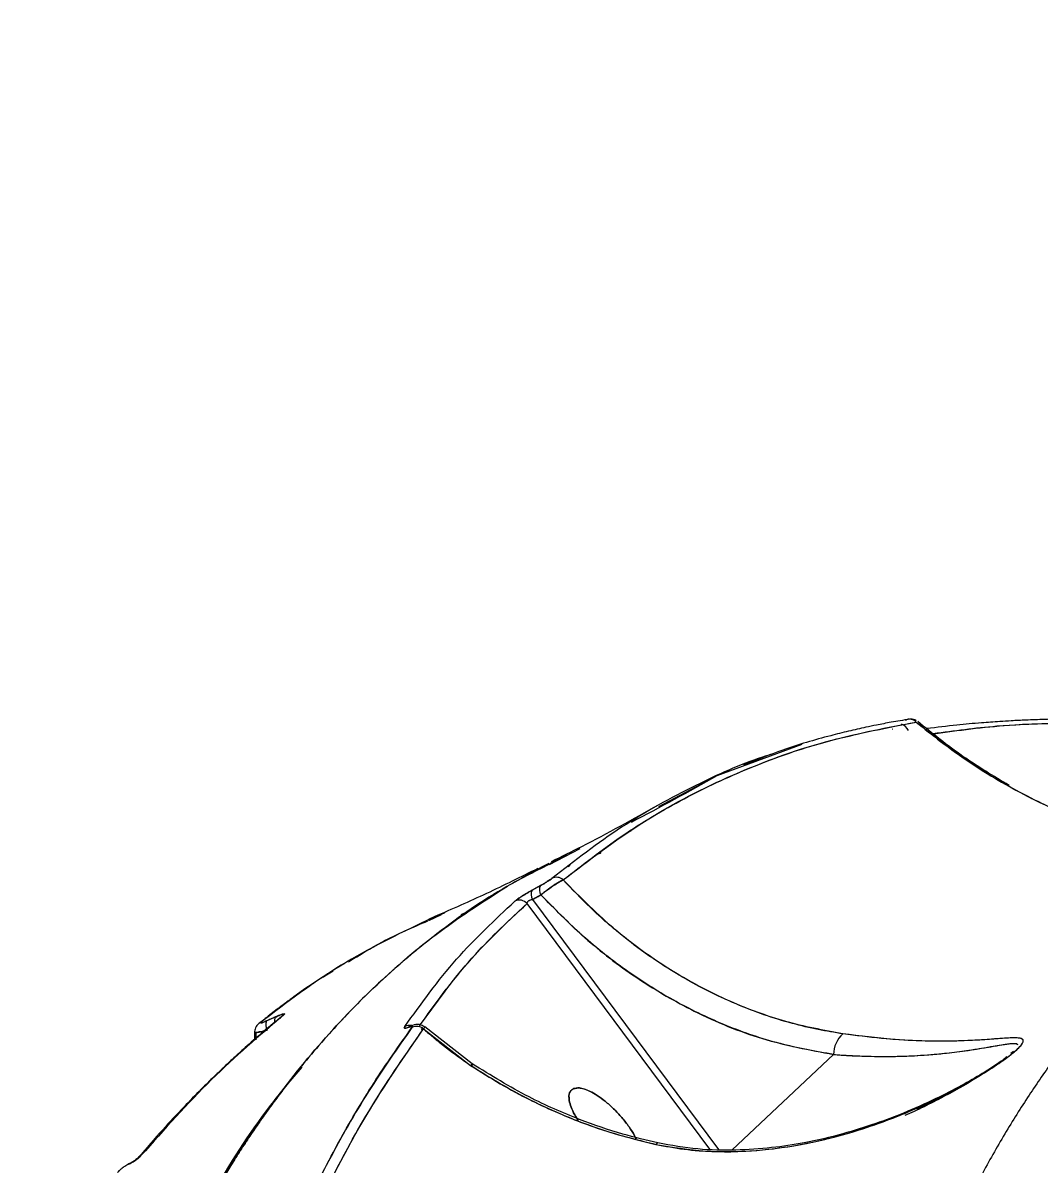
# Model space of a CAD drawing. Header units: millimetres. Extents: x -7083 to 7374, y -8368 to 7509.
# Drawn here: x 2199.4 to 2297.1, y -1903.4 to -1793.6 of the extents above; entities that cross this region are included whole.
import ezdxf

# ---------------------------------------------------------------- set-up
doc = ezdxf.new("R2010")
doc.units = ezdxf.units.MM
for name, color, linetype in [('DIKOM_ОБЪЕКТ', 7, 'Continuous'), ('DIKOM_РАЗМЕР_ЗОНА', 7, 'Continuous'), ('DIKOM_РАЗМЕР_ОБЪЕКТА', 7, 'Continuous')]:
    doc.layers.add(name, color=color, linetype=linetype)
doc.styles.add('style1', font='arial.ttf', dxfattribs={"width": 0.8})
doc.dimstyles.new('1-50', dxfattribs={"dimtxt": 300, "dimasz": 200, "dimexe": 100, "dimexo": 0, "dimgap": 100, "dimtad": 1, "dimtxsty": 'style1', "dimcen": 200, "dimclrd": 7, "dimclre": 7, "dimclrt": 7, "dimadec": 1, "dimazin": 2, "dimtfac": 1, "dimtmove": 0, "dimatfit": 2, "dimfxl": 0, "dimlwd": 25, "dimlwe": 18, "dimarcsym": 0})

# ---------------------------------------------------------------- blocks, each defined once
blk = doc.blocks.new('*D10')
at = {"layer": 'Defpoints', "color": 0, "transparency": 16777216}
for p in [(4593.55, 648.92), (-5583.43, 647.96), (4593.55, -5902.54)]:
    blk.add_point(p, dxfattribs=at)
at = {"layer": 'DIKOM_РАЗМЕР_ОБЪЕКТА', "color": 7, "lineweight": 18, "transparency": 16777216}
for p, q in [((4593.55, 648.92), (4593.55, -6002.54)), ((-5583.43, 647.96), (-5583.43, -6002.54))]:
    blk.add_line(p, q, dxfattribs=at)
at = {"layer": 'DIKOM_РАЗМЕР_ОБЪЕКТА', "color": 7, "lineweight": 25, "transparency": 16777216}
blk.add_line((-5383.43, -5902.54), (4393.55, -5902.54), dxfattribs=at)
at = {"layer": 'DIKOM_РАЗМЕР_ОБЪЕКТА', "color": 7, "transparency": 16777216}
for points in [[(-5383.43, -5869.2), (-5383.43, -5935.87), (-5583.43, -5902.54)], [(4393.55, -5869.2), (4393.55, -5935.87), (4593.55, -5902.54)]]:
    blk.add_solid(points, dxfattribs=at)
at = {"layer": 'DIKOM_РАЗМЕР_ОБЪЕКТА', "color": 7, "transparency": 16777216, "insert": (-226.13, -5649.37), "char_height": 300, "attachment_point": 5, "style": 'style1'}
blk.add_mtext('10150', dxfattribs=at)
blk = doc.blocks.new('*D11')
at = {"layer": 'Defpoints', "color": 0, "transparency": 16777216}
for p in [(-321.71, 5509.06), (-348.71, -4811.52), (5568.58, -4811.52)]:
    blk.add_point(p, dxfattribs=at)
at = {"layer": 'DIKOM_РАЗМЕР_ОБЪЕКТА', "color": 7, "lineweight": 18, "transparency": 16777216}
for p, q in [((-321.71, 5509.06), (5668.58, 5509.06)), ((-348.71, -4811.52), (5668.58, -4811.52))]:
    blk.add_line(p, q, dxfattribs=at)
at = {"layer": 'DIKOM_РАЗМЕР_ОБЪЕКТА', "color": 7, "lineweight": 25, "transparency": 16777216}
blk.add_line((5568.58, 5309.06), (5568.58, -4611.52), dxfattribs=at)
at = {"layer": 'DIKOM_РАЗМЕР_ОБЪЕКТА', "color": 7, "transparency": 16777216}
for points in [[(5535.25, 5309.06), (5601.91, 5309.06), (5568.58, 5509.06)], [(5535.25, -4611.52), (5601.91, -4611.52), (5568.58, -4811.52)]]:
    blk.add_solid(points, dxfattribs=at)
at = {"layer": 'DIKOM_РАЗМЕР_ОБЪЕКТА', "color": 7, "transparency": 16777216, "insert": (5315.31, 775.23), "char_height": 300, "attachment_point": 5, "rotation": 90, "style": 'style1'}
blk.add_mtext('10300', dxfattribs=at)
blk = doc.blocks.new('*D12')
at = {"layer": 'Defpoints', "color": 0, "transparency": 16777216}
for p in [(-621.71, 7509.06), (-373.6, -6811.53), (7273.89, -6811.53)]:
    blk.add_point(p, dxfattribs=at)
at = {"layer": 'DIKOM_РАЗМЕР_ЗОНА', "color": 7, "lineweight": 18, "transparency": 16777216}
for p, q in [((-621.71, 7509.06), (7373.89, 7509.06)), ((-373.6, -6811.53), (7373.89, -6811.53))]:
    blk.add_line(p, q, dxfattribs=at)
at = {"layer": 'DIKOM_РАЗМЕР_ЗОНА', "color": 7, "lineweight": 25, "transparency": 16777216}
blk.add_line((7273.89, 7309.06), (7273.89, -6611.53), dxfattribs=at)
at = {"layer": 'DIKOM_РАЗМЕР_ЗОНА', "color": 7, "transparency": 16777216}
for points in [[(7240.56, 7309.06), (7307.22, 7309.06), (7273.89, 7509.06)], [(7240.56, -6611.53), (7307.22, -6611.53), (7273.89, -6811.53)]]:
    blk.add_solid(points, dxfattribs=at)
at = {"layer": 'DIKOM_РАЗМЕР_ЗОНА', "color": 7, "transparency": 16777216, "insert": (7020.62, 1288.25), "char_height": 300, "attachment_point": 5, "rotation": 90, "style": 'style1'}
blk.add_mtext('14300', dxfattribs=at)
blk = doc.blocks.new('*D13')
at = {"layer": 'Defpoints', "color": 0, "transparency": 16777216}
for p in [(6593.53, 996.24), (-7083.43, 647.96), (6593.53, -8268.31)]:
    blk.add_point(p, dxfattribs=at)
at = {"layer": 'DIKOM_РАЗМЕР_ЗОНА', "color": 7, "lineweight": 18, "transparency": 16777216}
for p, q in [((6593.53, 996.24), (6593.53, -8368.31)), ((-7083.43, 647.96), (-7083.43, -8368.31))]:
    blk.add_line(p, q, dxfattribs=at)
at = {"layer": 'DIKOM_РАЗМЕР_ЗОНА', "color": 7, "lineweight": 25, "transparency": 16777216}
blk.add_line((-6883.43, -8268.31), (6393.53, -8268.31), dxfattribs=at)
at = {"layer": 'DIKOM_РАЗМЕР_ЗОНА', "color": 7, "transparency": 16777216}
for points in [[(-6883.43, -8234.97), (-6883.43, -8301.64), (-7083.43, -8268.31)], [(6393.53, -8234.97), (6393.53, -8301.64), (6593.53, -8268.31)]]:
    blk.add_solid(points, dxfattribs=at)
at = {"layer": 'DIKOM_РАЗМЕР_ЗОНА', "color": 7, "transparency": 16777216, "insert": (322.1, -8015.03), "char_height": 300, "attachment_point": 5, "style": 'style1'}
blk.add_mtext('13650', dxfattribs=at)

msp = doc.modelspace()

# ---------------------------------------------------------------- linework, layer by layer
at = {"layer": 'DIKOM_ОБЪЕКТ', "color": 7, "linetype": 'Continuous', "lineweight": 15}
for p, q in [((2284.376, -1860.705), (2284.284, -1860.7)), ((2284.611, -1860.601), (2284.556, -1860.604)), ((2283.07, -1861.541), (2283.051, -1861.542)), ((2283.051, -1861.542), (2283.063, -1861.541)), ((2266.158, -1866.02), (2274.345, -1863.005)), ((2260.548, -1869.002), (2266.158, -1866.02)), ((2257.858, -1871.37), (2257.706, -1871.421)), ((2250.031, -1874.569), (2252.991, -1873.035)), ((2251.755, -1873.673), (2250.118, -1874.478)), ((2251.755, -1873.673), (2250.136, -1874.506)), ((2254.707, -1873.56), (2254.945, -1873.472)), ((2254.732, -1873.541), (2254.969, -1873.454)), ((2254.996, -1873.434), (2254.748, -1873.529)), ((2254.764, -1873.517), (2255.005, -1873.428)), ((2251.814, -1874.782), (2251.912, -1874.731)), ((2251.846, -1874.758), (2251.941, -1874.71)), ((2251.882, -1874.732), (2251.987, -1874.677)), ((2252.031, -1874.645), (2251.926, -1874.7)), ((2248.38, -1877.048), (2249.179, -1876.606)), ((2265.456, -1901.986), (2247.892, -1878.332)), ((2249.224, -1877.5), (2248.423, -1877.944)), ((2248.423, -1877.944), (2266.295, -1902.011)), ((2238.44, -1879.956), (2239.669, -1879.388)), ((2239.015, -1879.623), (2238.235, -1879.965)), ((2238.412, -1879.901), (2238.235, -1879.965)), ((2238.999, -1879.59), (2238.394, -1879.86)), ((2239.08, -1879.66), (2238.741, -1879.783)), ((2222.83, -1889.632), (2223.692, -1889.246)), ((2223.932, -1889.144), (2223.716, -1889.3)), ((2224.025, -1889.105), (2223.728, -1889.315)), ((2237.836, -1890.349), (2237.688, -1890.452)), ((2237.922, -1890.395), (2242.461, -1893.905)), ((2242.62, -1893.761), (2238.05, -1890.21)), ((2221.659, -1890.75), (2221.654, -1891.432)), ((2221.795, -1890.689), (2221.805, -1891.436)), ((2237.666, -1890.779), (2237.668, -1890.781)), ((2294.664, -1892.576), (2294.412, -1892.778)), ((2267.628, -1902.051), (2277.369, -1892.863)), ((2293.891, -1893.306), (2294.08, -1893.127))]:
    msp.add_line(p, q, dxfattribs=at)
at = {"layer": 'DIKOM_ОБЪЕКТ', "color": 7, "linetype": 'Continuous', "lineweight": 15, "flags": 128}
for points in [[(2238.235, -1879.965), (2239.941, -1879.215), (2239.967, -1879.203)], [(2224.133, -1889.352), (2224.118, -1889.373), (2224.114, -1889.379)], [(2236.663, -1890.136), (2236.642, -1890.146), (2236.529, -1890.225)], [(2236.529, -1890.225), (2236.642, -1890.146), (2236.661, -1890.137)], [(2242.461, -1893.905), (2242.56, -1893.798), (2242.616, -1893.76), (2242.625, -1893.792), (2242.587, -1893.892), (2242.564, -1893.941)], [(2260.281, -1901.514), (2260.387, -1901.405), (2260.478, -1901.377), (2260.478, -1901.377)], [(2260.48, -1901.378), (2260.478, -1901.377), (2260.387, -1901.405), (2260.281, -1901.514)], [(2209.594, -1903.398), (2209.59, -1903.397), (2209.595, -1903.417)], [(2209.595, -1903.417), (2209.59, -1903.397), (2209.594, -1903.398)]]:
    msp.add_lwpolyline(points, dxfattribs=at)
at = {"layer": 'DIKOM_ОБЪЕКТ', "color": 7, "linetype": 'Continuous', "lineweight": 15}
for centre, radius, start, end in [((2284.696, -1861.455), 0.86, 43.11242, 118.67762), ((2284.692, -1861.423), 0.83, 95.56284, 119.45515), ((2284.683, -1861.481), 0.888, 43.75691, 90.04572), ((2283.887, -1861.42), 0.333, 55.88968, 91.36313), ((2283.596, -1862.104), 1.056, 22.94397, 74.45009), ((2113.76, -1595.871), 310.17, 297.69935, 299.42851), ((2250.715, -1876.76), 0.957, 47.37261, 117.54842), ((2249.128, -1877.461), 0.855, 151.13081, 214.34847), ((2249.927, -1877.016), 0.853, 151.23998, 214.52742), ((2247.157, -1878.981), 0.98, 41.44612, 117.09894), ((2224.251, -1889.581), 0.651, 148.98962, 200.35262), ((2224.246, -1889.58), 0.647, 148.91903, 199.99726), ((2224.79, -1889.828), 0.811, 113.98731, 148.67549), ((2224.788, -1889.825), 0.808, 113.94281, 141.72522), ((2222.629, -1890.515), 0.833, 113.58245, 139.87809), ((2222.629, -1890.515), 0.833, 113.5816, 137.20445), ((2223.714, -1890.035), 0.972, 155.45341, 210.15873), ((2236.584, -1891.029), 0.967, 77.96349, 118.96762), ((2236.585, -1891.034), 0.973, 77.02345, 118.85657), ((2237.271, -1891.168), 1.01, 49.84874, 117.15776), ((2280.029, -1892.866), 2.66, 131.45426, 179.92986), ((2242.713, -1894.022), 0.277, 109.5479, 155.12367), ((2211.051, -1903.307), 0.772, 112.94326, 147.33613), ((2211.054, -1903.312), 0.778, 113.02154, 138.45579)]:
    msp.add_arc(centre, radius, start, end, dxfattribs=at)
for points, knots in [([(2284.682, -1860.593), (2284.086, -1860.69), (2283.017, -1860.864), (2281.617, -1861.132), (2280.536, -1861.355), (2279.64, -1861.553), (2278.799, -1861.748), (2277.949, -1861.956), (2275.813, -1862.508), (2272.675, -1863.415), (2269.951, -1864.521), (2268.704, -1865.028)], [0, 0, 0, 0, 0.106907, 0.1914262, 0.2536153, 0.3041074, 0.3557276, 0.4084697, 0.4615413, 0.753431, 1, 1, 1, 1]), ([(2285.309, -1860.735), (2285.297, -1860.727), (2285.226, -1860.677), (2285.055, -1860.624), (2284.872, -1860.584), (2284.765, -1860.592), (2284.744, -1860.593)], [0, 0, 0, 0, 0.0797245, 0.491117, 0.8997164, 1, 1, 1, 1]), ([(2302.573, -1860.571), (2301.679, -1860.568), (2300.029, -1860.562), (2297.797, -1860.608), (2295.988, -1860.673), (2294.559, -1860.744), (2293.135, -1860.829), (2291.385, -1860.956), (2289.031, -1861.168), (2287.302, -1861.379), (2286.344, -1861.497)], [0, 0, 0, 0, 0.1583122, 0.2923284, 0.4020896, 0.4876187, 0.5549893, 0.6658117, 0.8146449, 1, 1, 1, 1]), ([(2251.363, -1876.056), (2253.226, -1874.604), (2256.946, -1871.703), (2262.942, -1868.148), (2269.606, -1865.023), (2277.006, -1862.448), (2282.549, -1861.395), (2285.324, -1860.867)], [0, 0, 0, 0, 0.1870544, 0.3735776, 0.5598872, 0.7796142, 1, 1, 1, 1]), ([(2251.363, -1876.056), (2253.845, -1874.156), (2258.829, -1870.341), (2267.084, -1866.04), (2275.855, -1862.708), (2282.169, -1861.48), (2285.324, -1860.867)], [0, 0, 0, 0, 0.247897, 0.4977091, 0.749053, 1, 1, 1, 1]), ([(2285.324, -1860.867), (2287.015, -1862.197), (2290.387, -1864.851), (2295.958, -1868.098), (2302.145, -1870.867), (2308.97, -1873.005), (2313.863, -1873.621), (2316.311, -1873.93)], [0, 0, 0, 0, 0.186957, 0.3729753, 0.5604892, 0.7801041, 1, 1, 1, 1]), ([(2285.324, -1860.867), (2286.095, -1861.495), (2287.796, -1862.88), (2290.611, -1864.864), (2293.671, -1866.761), (2296.799, -1868.434), (2300.26, -1870.027), (2303.986, -1871.431), (2308.113, -1872.625), (2312.171, -1873.487), (2314.964, -1873.786), (2316.311, -1873.93)], [0, 0, 0, 0, 0.0864332, 0.1906989, 0.2994746, 0.3998917, 0.5001689, 0.6327988, 0.7491247, 0.879049, 1, 1, 1, 1]), ([(2294.248, -1866.958), (2292.745, -1866.062), (2289.672, -1864.232), (2286.886, -1861.972), (2285.463, -1860.817)], [0, 0, 0, 0, 0.4893818, 1, 1, 1, 1]), ([(2286.958, -1861.97), (2288.968, -1861.695), (2294.102, -1860.99), (2299.732, -1860.954), (2303.158, -1860.933)], [0, 0, 0, 0, 0.3914281, 1, 1, 1, 1]), ([(2286.979, -1861.987), (2289.366, -1861.665), (2294.507, -1860.971), (2300.14, -1860.946), (2303.158, -1860.933)], [0, 0, 0, 0, 0.4643705, 1, 1, 1, 1]), ([(2271.565, -1863.919), (2271.221, -1864.024), (2268.636, -1864.812), (2263.724, -1867.076), (2256.875, -1870.801), (2252.475, -1874.207), (2250.272, -1875.912)], [0, 0, 0, 0, 0.0435539, 0.3280184, 0.663506, 1, 1, 1, 1]), ([(2260.481, -1868.877), (2258.045, -1870.239), (2254.654, -1872.134), (2251.179, -1873.839), (2250.199, -1874.32)], [0, 0, 0, 0, 0.7181682, 1, 1, 1, 1]), ([(2250.265, -1874.45), (2248.812, -1875.169), (2244.949, -1877.081), (2239.117, -1881.154), (2233.459, -1885.983), (2228.785, -1890.837), (2225.914, -1894.274), (2224.04, -1896.728), (2223.084, -1898.028), (2222.141, -1899.358), (2221.212, -1900.719), (2220.297, -1902.109), (2218.608, -1904.773), (2216.185, -1908.938), (2213.145, -1914.945), (2210.23, -1921.631), (2207.597, -1928.726), (2205.25, -1936.187), (2203.277, -1943.641), (2202.082, -1949.06), (2201.482, -1952.079), (2201.334, -1952.838), (2201.188, -1953.602), (2201.044, -1954.371), (2200.902, -1955.145), (2200.761, -1955.924), (2200.623, -1956.709), (2200.419, -1957.891), (2200.121, -1959.686), (2199.712, -1962.323), (2199.238, -1965.647), (2198.724, -1969.689), (2198.199, -1974.488), (2197.698, -1980.071), (2197.257, -1986.48), (2196.955, -1993.024), (2196.787, -1999.578), (2196.737, -2006.007), (2196.793, -2011.22), (2196.879, -2015.016), (2196.941, -2017.219), (2197.018, -2019.471), (2197.108, -2021.772), (2197.215, -2024.122), (2197.337, -2026.523), (2197.476, -2028.975), (2197.856, -2035.072), (2198.635, -2044.786), (2200.086, -2058.167), (2201.851, -2071.308), (2203.878, -2084.152), (2206.13, -2096.653), (2208.537, -2108.754), (2210.317, -2116.756), (2211.185, -2120.659)], [0, 0, 0, 0, 0.0279561, 0.0743462, 0.1215116, 0.1530672, 0.1849606, 0.1933698, 0.2018022, 0.2102577, 0.2187365, 0.2272383, 0.2357634, 0.266668, 0.2990862, 0.3330181, 0.3684635, 0.400908, 0.4345247, 0.4650773, 0.468127, 0.4711856, 0.4742529, 0.4773289, 0.4804137, 0.4835073, 0.4866096, 0.4897207, 0.4974819, 0.5076905, 0.5203464, 0.5355802, 0.5533007, 0.5735077, 0.5962013, 0.6213814, 0.6414273, 0.6628105, 0.6855309, 0.6924805, 0.6995462, 0.7067279, 0.7140258, 0.7214398, 0.7289698, 0.736616, 0.7443782, 0.7857046, 0.825428, 0.8635485, 0.9000659, 0.9349803, 0.9682917, 1, 1, 1, 1]), ([(2248.927, -1874.955), (2247.287, -1875.775), (2244.017, -1877.41), (2240.669, -1878.865), (2238.999, -1879.59)], [0, 0, 0, 0, 0.5014831, 1, 1, 1, 1]), ([(2249.966, -1874.486), (2249.146, -1874.912), (2248.039, -1875.487), (2247.01, -1876.109), (2246.743, -1876.271)], [0, 0, 0, 0, 0.7404988, 1, 1, 1, 1]), ([(2249.179, -1876.606), (2249.285, -1876.546), (2249.444, -1876.456), (2249.665, -1876.322), (2249.824, -1876.222), (2249.97, -1876.128), (2250.142, -1876.012), (2250.22, -1875.952), (2250.272, -1875.912)], [0, 0, 0, 0, 0.2500361, 0.375816, 0.5003809, 0.6251674, 0.7505987, 1, 1, 1, 1]), ([(2250.272, -1875.912), (2250.212, -1875.958), (2250.092, -1876.049), (2249.776, -1876.254), (2249.456, -1876.449), (2249.272, -1876.554), (2249.179, -1876.606)], [0, 0, 0, 0, 0.2802624, 0.5593665, 0.7793532, 1, 1, 1, 1]), ([(2251.363, -1876.056), (2251.238, -1876.116), (2250.99, -1876.237), (2250.421, -1876.602), (2249.795, -1877.046), (2249.415, -1877.348), (2249.224, -1877.5)], [0, 0, 0, 0, 0.2499808, 0.4997142, 0.7494084, 1, 1, 1, 1]), ([(2249.224, -1877.5), (2249.435, -1877.332), (2249.862, -1876.994), (2250.514, -1876.539), (2251.04, -1876.21), (2251.256, -1876.107), (2251.363, -1876.056)], [0, 0, 0, 0, 0.2758501, 0.5575397, 0.7800751, 1, 1, 1, 1]), ([(2278.268, -1890.873), (2276.403, -1890.527), (2272.684, -1889.838), (2267.276, -1887.818), (2261.811, -1884.955), (2256.37, -1881.13), (2253.033, -1877.748), (2251.363, -1876.056)], [0, 0, 0, 0, 0.1868779, 0.372756, 0.5602262, 0.7800015, 1, 1, 1, 1]), ([(2278.268, -1890.873), (2277.475, -1890.745), (2275.848, -1890.483), (2273.374, -1889.886), (2270.962, -1889.152), (2268.586, -1888.267), (2266.218, -1887.23), (2263.455, -1885.811), (2260.414, -1883.955), (2257.132, -1881.549), (2254.093, -1878.928), (2252.223, -1876.961), (2251.363, -1876.056)], [0, 0, 0, 0, 0.0793285, 0.1626706, 0.2498898, 0.3260015, 0.4095407, 0.5002501, 0.6249414, 0.7493555, 0.8846301, 1, 1, 1, 1]), ([(2211.185, -2120.659), (2209.893, -2114.782), (2207.314, -2103.05), (2204.152, -2085.929), (2201.519, -2069.242), (2199.461, -2053.032), (2197.964, -2037.291), (2197.048, -2022.313), (2196.682, -2008.075), (2196.836, -1994.603), (2197.504, -1981.689), (2198.677, -1969.391), (2200.384, -1957.485), (2202.655, -1946.004), (2205.531, -1935.001), (2208.969, -1924.705), (2212.965, -1915.163), (2217.496, -1906.429), (2222.44, -1898.695), (2227.746, -1891.906), (2233.393, -1886.025), (2239.432, -1880.851), (2243.808, -1878.06), (2245.993, -1876.666)], [0, 0, 0, 0, 0.0491923, 0.0981972, 0.1469544, 0.1955821, 0.2441951, 0.2929085, 0.3390358, 0.3854212, 0.4316447, 0.477638, 0.5235006, 0.5721072, 0.6207904, 0.6696666, 0.7188385, 0.7678836, 0.8166658, 0.8625265, 0.9083556, 0.954249, 1, 1, 1, 1]), ([(2246.711, -1878.109), (2246.785, -1878.049), (2246.898, -1877.959), (2247.157, -1877.784), (2247.379, -1877.64), (2247.624, -1877.487), (2247.88, -1877.334), (2248.138, -1877.183), (2248.299, -1877.093), (2248.38, -1877.048)], [0, 0, 0, 0, 0.2491747, 0.3746268, 0.4991415, 0.6239409, 0.7491305, 0.8738327, 1, 1, 1, 1]), ([(2248.38, -1877.048), (2248.194, -1877.153), (2247.823, -1877.363), (2247.292, -1877.693), (2246.904, -1877.953), (2246.775, -1878.057), (2246.711, -1878.109)], [0, 0, 0, 0, 0.2794628, 0.5585838, 0.7788923, 1, 1, 1, 1]), ([(2249.179, -1876.606), (2249.03, -1876.689), (2248.764, -1876.836), (2248.497, -1876.984), (2248.38, -1877.048)], [0, 0, 0, 0, 0.56, 1, 1, 1, 1]), ([(2236.116, -1890.183), (2237.717, -1887.957), (2240.884, -1883.555), (2244.783, -1879.91), (2246.711, -1878.109)], [0, 0, 0, 0, 0.5056415, 1, 1, 1, 1]), ([(2237.533, -1890.107), (2239.047, -1888.003), (2242.139, -1883.706), (2245.947, -1880.148), (2247.892, -1878.332)], [0, 0, 0, 0, 0.4895927, 1, 1, 1, 1]), ([(2237.607, -1890.017), (2239.295, -1887.691), (2242.378, -1883.44), (2246.173, -1879.924), (2247.892, -1878.332)], [0, 0, 0, 0, 0.5472545, 1, 1, 1, 1]), ([(2247.892, -1878.332), (2247.896, -1878.287), (2247.903, -1878.223), (2247.968, -1878.134), (2248.03, -1878.076), (2248.111, -1878.026), (2248.207, -1877.985), (2248.315, -1877.955), (2248.385, -1877.947), (2248.423, -1877.944)], [0, 0, 0, 0, 0.2754133, 0.3925192, 0.4993653, 0.6118883, 0.7296861, 0.8577515, 1, 1, 1, 1]), ([(2247.892, -1878.332), (2247.893, -1878.302), (2247.897, -1878.245), (2247.947, -1878.154), (2248.027, -1878.077), (2248.121, -1878.021), (2248.253, -1877.965), (2248.354, -1877.952), (2248.423, -1877.944)], [0, 0, 0, 0, 0.1865419, 0.3559644, 0.5124827, 0.6268538, 0.7440469, 1, 1, 1, 1]), ([(2248.423, -1877.944), (2248.572, -1877.861), (2248.84, -1877.713), (2249.107, -1877.565), (2249.224, -1877.5)], [0, 0, 0, 0, 0.56, 1, 1, 1, 1]), ([(2249.224, -1877.5), (2250.7, -1879.002), (2253.646, -1882.003), (2258.623, -1885.734), (2264.227, -1888.975), (2270.496, -1891.561), (2275.075, -1892.429), (2277.369, -1892.863)], [0, 0, 0, 0, 0.1867576, 0.3728786, 0.560485, 0.7798548, 1, 1, 1, 1]), ([(2277.369, -1892.863), (2275.633, -1892.556), (2272.158, -1891.94), (2267.087, -1890.192), (2262.192, -1887.877), (2257.544, -1884.961), (2253.163, -1881.54), (2250.536, -1878.846), (2249.224, -1877.5)], [0, 0, 0, 0, 0.1664267, 0.3331577, 0.4998582, 0.6665455, 0.8334012, 1, 1, 1, 1]), ([(2312.975, -1878.297), (2311.696, -1879.331), (2309.123, -1881.412), (2305.458, -1884.991), (2301.913, -1888.937), (2298.822, -1892.9), (2296.133, -1896.78), (2293.803, -1900.499), (2291.547, -1904.491), (2289.416, -1908.679), (2287.722, -1912.377), (2286.413, -1915.475), (2285.414, -1917.979), (2284.436, -1920.583), (2283.481, -1923.287), (2282.551, -1926.096), (2281.648, -1929.01), (2280.617, -1932.579), (2279.476, -1936.915), (2278.257, -1942.148), (2277.11, -1947.8), (2276.085, -1953.711), (2275.282, -1959.226), (2274.659, -1964.273), (2274.186, -1968.768), (2273.741, -1973.815), (2273.478, -1977.612), (2273.327, -1980.244), (2273.279, -1981.123), (2273.233, -1982.017), (2273.189, -1982.927), (2273.147, -1983.854), (2273.1, -1984.949), (2273.044, -1986.388), (2272.978, -1988.346), (2272.912, -1990.852), (2272.856, -1993.917), (2272.828, -1997.408), (2272.836, -2000.948), (2272.885, -2005.037), (2272.988, -2009.399), (2273.173, -2014.503), (2273.498, -2021.176), (2274.065, -2029.545), (2274.92, -2039.185), (2275.64, -2045.512), (2275.986, -2048.554)], [0, 0, 0, 0, 0.039265, 0.0790144, 0.1193414, 0.1602479, 0.1905936, 0.2215513, 0.2531219, 0.2853063, 0.3162053, 0.332987, 0.3500597, 0.3674235, 0.3850786, 0.403025, 0.421263, 0.4397927, 0.4686734, 0.4990084, 0.5307985, 0.5640445, 0.5957947, 0.618544, 0.6425581, 0.6644048, 0.6942445, 0.6984259, 0.7026706, 0.7069787, 0.7113503, 0.7157852, 0.7202835, 0.7270397, 0.7363015, 0.7480692, 0.7623432, 0.779124, 0.7963758, 0.8108053, 0.834573, 0.8548638, 0.878403, 0.9219249, 0.9624578, 1, 1, 1, 1]), ([(2242.211, -1879.13), (2242.173, -1879.142), (2241.927, -1879.215), (2241.697, -1879.322), (2241.503, -1879.413)], [0, 0, 0, 0, 0.154992, 1, 1, 1, 1]), ([(2238.235, -1879.965), (2235.443, -1881.308), (2229.837, -1884.004), (2224.816, -1887.831), (2222.295, -1889.752)], [0, 0, 0, 0, 0.4980133, 1, 1, 1, 1]), ([(2230.699, -1883.955), (2231.781, -1883.281), (2234.229, -1881.759), (2236.874, -1880.628), (2238.349, -1879.997)], [0, 0, 0, 0, 0.4421954, 1, 1, 1, 1]), ([(2222.295, -1889.752), (2224.146, -1888.268), (2226.379, -1886.476), (2228.813, -1885.065), (2229.23, -1884.823)], [0, 0, 0, 0, 0.8283426, 1, 1, 1, 1]), ([(2230.4, -1884.069), (2230.253, -1884.153), (2229.533, -1884.562), (2228.837, -1885.02), (2228.282, -1885.384)], [0, 0, 0, 0, 0.2028507, 1, 1, 1, 1]), ([(2227.74, -1885.74), (2227.197, -1886.104), (2226.414, -1886.628), (2225.365, -1887.379), (2224.468, -1888.037), (2223.416, -1888.834), (2222.653, -1889.448), (2222.264, -1889.761)], [0, 0, 0, 0, 0.2902229, 0.4185518, 0.5705024, 0.7812181, 1, 1, 1, 1]), ([(2224.153, -1889.325), (2223.539, -1889.83), (2222.406, -1890.762), (2220.865, -1892.112), (2219.612, -1893.249), (2218.619, -1894.18), (2217.627, -1895.131), (2216.404, -1896.336), (2214.749, -1898.034), (2212.725, -1900.203), (2211.276, -1901.88), (2210.498, -1902.779)], [0, 0, 0, 0, 0.1300439, 0.2401258, 0.3302819, 0.4005326, 0.4558675, 0.5468903, 0.6691291, 0.8226144, 1, 1, 1, 1]), ([(2224.46, -1889.086), (2222.131, -1891.069), (2217.421, -1895.078), (2212.99, -1900.071), (2210.75, -1902.596)], [0, 0, 0, 0, 0.4943585, 1, 1, 1, 1]), ([(2223.692, -1889.246), (2223.531, -1889.318), (2223.244, -1889.447), (2222.956, -1889.575), (2222.83, -1889.632)], [0, 0, 0, 0, 0.56, 1, 1, 1, 1]), ([(2224.46, -1889.086), (2224.514, -1889.035), (2224.622, -1888.931), (2224.453, -1888.946), (2224.122, -1889.059), (2223.835, -1889.183), (2223.692, -1889.246)], [0, 0, 0, 0, 0.280812, 0.5602969, 0.7799965, 1, 1, 1, 1]), ([(2223.692, -1889.246), (2223.775, -1889.209), (2223.941, -1889.136), (2224.157, -1889.05), (2224.336, -1888.986), (2224.468, -1888.95), (2224.549, -1888.942), (2224.588, -1888.968), (2224.511, -1889.039), (2224.46, -1889.086)], [0, 0, 0, 0, 0.1258768, 0.25038, 0.3754627, 0.5003428, 0.6248047, 0.7504143, 1, 1, 1, 1]), ([(2224.127, -1889.388), (2224.13, -1889.381), (2224.162, -1889.303), (2224.211, -1889.258), (2224.256, -1889.216)], [0, 0, 0, 0, 0.0937454, 1, 1, 1, 1]), ([(2218.458, -1929.312), (2219.258, -1926.678), (2220.827, -1921.511), (2223.503, -1914.422), (2226.417, -1907.728), (2229.613, -1901.456), (2233.079, -1895.548), (2235.577, -1892.012), (2236.81, -1890.269)], [0, 0, 0, 0, 0.1733421, 0.3400086, 0.4999999, 0.6710995, 0.8377661, 1, 1, 1, 1]), ([(2236.81, -1890.269), (2235.393, -1892.286), (2232.564, -1896.315), (2228.746, -1903.031), (2225.05, -1910.662), (2221.538, -1919.317), (2219.485, -1925.978), (2218.458, -1929.312)], [0, 0, 0, 0, 0.1870193, 0.3735556, 0.5598976, 0.7796494, 1, 1, 1, 1]), ([(2219.605, -1929.392), (2220.469, -1926.557), (2222.195, -1920.894), (2225.23, -1913.028), (2228.791, -1905.214), (2232.949, -1897.543), (2236.263, -1892.78), (2237.922, -1890.395)], [0, 0, 0, 0, 0.1870164, 0.3735514, 0.5598933, 0.7796464, 1, 1, 1, 1]), ([(2219.605, -1929.392), (2220.771, -1925.632), (2223.105, -1918.112), (2227.418, -1907.963), (2232.272, -1898.574), (2236.035, -1893.127), (2237.922, -1890.395)], [0, 0, 0, 0, 0.2493191, 0.4986069, 0.7485833, 1, 1, 1, 1]), ([(2222.002, -1889.972), (2221.969, -1890.004), (2221.873, -1890.099), (2221.766, -1890.292), (2221.683, -1890.527), (2221.68, -1890.678), (2221.678, -1890.753)], [0, 0, 0, 0, 0.1438772, 0.4283198, 0.7149396, 1, 1, 1, 1]), ([(2222.83, -1889.632), (2222.713, -1889.682), (2222.479, -1889.782), (2222.277, -1889.84), (2222.215, -1889.828), (2222.268, -1889.777), (2222.295, -1889.752)], [0, 0, 0, 0, 0.2791852, 0.5577695, 0.7782681, 1, 1, 1, 1]), ([(2222.295, -1889.752), (2222.266, -1889.78), (2222.222, -1889.823), (2222.256, -1889.835), (2222.315, -1889.827), (2222.407, -1889.801), (2222.566, -1889.745), (2222.725, -1889.677), (2222.83, -1889.632)], [0, 0, 0, 0, 0.2500401, 0.3753357, 0.50032, 0.62466, 0.7505129, 1, 1, 1, 1]), ([(2236.116, -1890.183), (2236.094, -1890.228), (2236.049, -1890.318), (2236.157, -1890.363), (2236.388, -1890.277), (2236.529, -1890.225)], [0, 0, 0, 0, 0.2815192, 0.5622744, 1, 1, 1, 1]), ([(2236.529, -1890.225), (2236.444, -1890.259), (2236.274, -1890.327), (2236.12, -1890.347), (2236.051, -1890.306), (2236.094, -1890.224), (2236.116, -1890.183)], [0, 0, 0, 0, 0.2495974, 0.4994869, 0.7495096, 1, 1, 1, 1]), ([(2236.529, -1890.225), (2236.597, -1890.198), (2236.734, -1890.144), (2236.835, -1890.14), (2236.864, -1890.181), (2236.828, -1890.239), (2236.81, -1890.269)], [0, 0, 0, 0, 0.2789959, 0.5583522, 0.7785979, 1, 1, 1, 1]), ([(2236.81, -1890.269), (2236.829, -1890.236), (2236.868, -1890.171), (2236.823, -1890.138), (2236.713, -1890.151), (2236.591, -1890.201), (2236.529, -1890.225)], [0, 0, 0, 0, 0.250935, 0.5004846, 0.7503132, 1, 1, 1, 1]), ([(2238.044, -1890.225), (2237.937, -1890.152), (2237.728, -1890.01), (2237.252, -1889.941), (2236.919, -1890.049), (2236.707, -1890.118)], [0, 0, 0, 0, 0.2757099, 0.5399268, 1, 1, 1, 1]), ([(2237.922, -1890.395), (2237.984, -1890.326), (2238.068, -1890.232), (2238.033, -1890.24), (2238.024, -1890.242)], [0, 0, 0, 0, 0.741141, 1, 1, 1, 1]), ([(2237.922, -1890.395), (2238.19, -1890.627), (2238.526, -1890.918), (2238.886, -1891.218), (2238.98, -1891.296), (2239.006, -1891.317), (2239.013, -1891.323), (2239.384, -1891.63), (2240.5, -1892.534), (2241.677, -1893.357), (2242.461, -1893.905)], [0, 0, 0, 0, 0.184737, 0.232454, 0.2450603, 0.2485446, 0.2495817, 0.2501487, 0.5001272, 1, 1, 1, 1]), ([(2221.701, -1890.747), (2221.694, -1890.751), (2221.642, -1890.78), (2221.873, -1890.746), (2222.303, -1890.661), (2222.685, -1890.569), (2222.874, -1890.524)], [0, 0, 0, 0, 0.0576916, 0.4282865, 0.7168133, 1, 1, 1, 1]), ([(2222.874, -1890.524), (2222.66, -1890.574), (2222.234, -1890.676), (2221.852, -1890.751), (2221.791, -1890.75), (2221.773, -1890.75)], [0, 0, 0, 0, 0.4126495, 0.8248621, 1, 1, 1, 1]), ([(2260.281, -1901.514), (2261.864, -1901.779), (2265.03, -1902.309), (2269.939, -1902.184), (2274.77, -1901.507), (2279.49, -1900.302), (2284.045, -1898.665), (2287.675, -1896.988), (2290.426, -1895.496), (2292.385, -1894.315), (2294.154, -1893.111), (2295.416, -1892.061), (2295.736, -1891.466), (2295.341, -1891.269), (2294.446, -1891.249), (2293.061, -1891.353), (2290.746, -1891.525), (2287.495, -1891.631), (2283.188, -1891.485), (2279.907, -1891.077), (2278.268, -1890.873)], [0, 0, 0, 0, 0.0693821, 0.1388321, 0.2086063, 0.2780516, 0.348159, 0.4187354, 0.4540999, 0.4899065, 0.5259666, 0.5624545, 0.5948386, 0.6270495, 0.6590439, 0.7061409, 0.7526661, 0.8354641, 0.9178374, 1, 1, 1, 1]), ([(2260.281, -1901.514), (2261.18, -1901.684), (2263.018, -1902.032), (2265.927, -1902.234), (2269.334, -1902.195), (2273.252, -1901.764), (2277.038, -1900.954), (2280.315, -1899.989), (2283.022, -1899.024), (2285.463, -1898.004), (2287.583, -1897.004), (2289.482, -1896.019), (2291.237, -1895.018), (2292.638, -1894.138), (2293.614, -1893.472), (2294.531, -1892.801), (2295.237, -1892.198), (2295.579, -1891.76), (2295.647, -1891.529), (2295.552, -1891.38), (2295.265, -1891.274), (2294.652, -1891.249), (2293.699, -1891.305), (2292.549, -1891.392), (2290.894, -1891.508), (2288.548, -1891.607), (2285.427, -1891.57), (2282.021, -1891.357), (2279.521, -1891.034), (2278.268, -1890.873)], [0, 0, 0, 0, 0.0397421, 0.0812412, 0.1248161, 0.1853556, 0.249423, 0.2907493, 0.3327893, 0.3741955, 0.4065612, 0.4365364, 0.4702113, 0.499317, 0.5157787, 0.5308138, 0.562329, 0.5778596, 0.5938888, 0.6089872, 0.6254606, 0.6544908, 0.6884323, 0.7182328, 0.7506293, 0.8128614, 0.8754389, 0.9375628, 1, 1, 1, 1]), ([(2277.369, -1892.863), (2278.997, -1892.951), (2282.26, -1893.126), (2286.598, -1892.929), (2289.914, -1892.542), (2292.321, -1892.139), (2293.759, -1891.887), (2294.773, -1891.744), (2294.991, -1891.856), (2295.098, -1891.911)], [0, 0, 0, 0, 0.2053843, 0.4116229, 0.618315, 0.733606, 0.8489087, 0.9257083, 1, 1, 1, 1]), ([(2277.369, -1892.863), (2277.846, -1892.896), (2278.825, -1892.963), (2280.245, -1893.023), (2281.635, -1893.052), (2283.004, -1893.049), (2284.261, -1893.018), (2285.517, -1892.958), (2286.817, -1892.869), (2288.091, -1892.748), (2289.277, -1892.606), (2290.41, -1892.451), (2291.602, -1892.26), (2292.788, -1892.056), (2293.848, -1891.872), (2294.571, -1891.782), (2294.975, -1891.797), (2295.059, -1891.87), (2295.098, -1891.905)], [0, 0, 0, 0, 0.0592595, 0.1215428, 0.1820997, 0.2421553, 0.3068928, 0.3574621, 0.4227464, 0.4998177, 0.554574, 0.6143092, 0.6907203, 0.7672423, 0.8443253, 0.9221553, 0.9633391, 1, 1, 1, 1]), ([(2294.024, -1893.087), (2293.902, -1893.187), (2293.316, -1893.667), (2291.752, -1894.662), (2289.605, -1895.906), (2287.063, -1897.214), (2284.297, -1898.449), (2281.299, -1899.584), (2278.114, -1900.577), (2274.763, -1901.359), (2271.323, -1901.884), (2267.899, -1902.116), (2264.211, -1902.039), (2261.751, -1901.603), (2260.478, -1901.377)], [0, 0, 0, 0, 0.0201195, 0.0964335, 0.1651261, 0.2441697, 0.3389207, 0.4182744, 0.5097765, 0.613596, 0.7000105, 0.7938025, 0.8933611, 1, 1, 1, 1]), ([(2226.232, -1894.065), (2225.198, -1895.278), (2222.025, -1899), (2217.563, -1906.087), (2212.769, -1915.147), (2208.711, -1924.779), (2205.206, -1935.186), (2202.273, -1946.351), (2199.914, -1958.254), (2198.132, -1970.861), (2196.935, -1984.154), (2196.323, -1998.1), (2196.299, -2012.658), (2196.851, -2027.453), (2197.929, -2042.402), (2199.49, -2057.442), (2201.171, -2070.008), (2202.687, -2079.832), (2203.808, -2086.567), (2204.748, -2091.854), (2205.506, -2095.943), (2206.143, -2099.297), (2206.968, -2103.498), (2208.003, -2108.578), (2209.266, -2114.541), (2210.231, -2118.837), (2210.745, -2121.126)], [0, 0, 0, 0, 0.0308951, 0.0947849, 0.1529036, 0.2111084, 0.269186, 0.3272546, 0.3853219, 0.4433851, 0.5014475, 0.5595752, 0.6177336, 0.6757913, 0.7299767, 0.7841599, 0.8383429, 0.8621841, 0.8857546, 0.9072991, 0.9158306, 0.9270059, 0.9410118, 0.9578653, 0.977552, 1, 1, 1, 1]), ([(2242.461, -1893.905), (2244.024, -1894.88), (2247.136, -1896.824), (2251.767, -1898.923), (2256.152, -1900.506), (2258.902, -1901.177), (2260.281, -1901.514)], [0, 0, 0, 0, 0.2812709, 0.5603482, 0.7793935, 1, 1, 1, 1]), ([(2242.461, -1893.905), (2243.405, -1894.509), (2245.267, -1895.701), (2248.139, -1897.237), (2251.573, -1898.828), (2255.6, -1900.354), (2258.734, -1901.13), (2260.281, -1901.514)], [0, 0, 0, 0, 0.1712233, 0.33764, 0.4986083, 0.752478, 1, 1, 1, 1]), ([(2260.478, -1901.377), (2259.348, -1901.107), (2256.804, -1900.497), (2252.64, -1899.062), (2247.732, -1896.92), (2244.416, -1894.87), (2242.62, -1893.761)], [0, 0, 0, 0, 0.1803315, 0.4060419, 0.6783864, 1, 1, 1, 1]), ([(2292.318, -1894.332), (2292.3, -1894.345), (2291.762, -1894.712), (2290.597, -1895.433), (2288.837, -1896.457), (2287.006, -1897.427), (2285.463, -1898.193), (2284.514, -1898.61), (2284.207, -1898.745)], [0, 0, 0, 0, 0.0078375, 0.2307935, 0.4519271, 0.6727343, 0.8940252, 1, 1, 1, 1]), ([(2292.174, -1894.42), (2291.972, -1894.555), (2290.72, -1895.389), (2288.452, -1896.721), (2286.299, -1897.735), (2285.399, -1898.158)], [0, 0, 0, 0, 0.1008534, 0.6240702, 1, 1, 1, 1]), ([(2252.346, -1896.15), (2252.212, -1896.248), (2251.91, -1896.471), (2251.886, -1897.144), (2252.109, -1897.925), (2252.397, -1898.578), (2252.685, -1899.026), (2252.8, -1899.205)], [0, 0, 0, 0, 0.2276046, 0.5174871, 0.6888094, 0.8761099, 1, 1, 1, 1]), ([(2252.8, -1899.205), (2252.685, -1899.026), (2252.396, -1898.578), (2252.109, -1897.925), (2251.895, -1897.175), (2251.904, -1896.492), (2252.2, -1896.263), (2252.346, -1896.15)], [0, 0, 0, 0, 0.1238802, 0.3114897, 0.4824722, 0.7467703, 1, 1, 1, 1]), ([(2252.346, -1896.15), (2252.55, -1896.106), (2252.967, -1896.016), (2253.809, -1896.32), (2254.639, -1896.791), (2255.417, -1897.359), (2256.234, -1898.087), (2257.025, -1898.933), (2257.703, -1899.819), (2258.159, -1900.527), (2258.321, -1900.896), (2258.366, -1900.999)], [0, 0, 0, 0, 0.143342, 0.2929515, 0.3897351, 0.495936, 0.6090711, 0.7261702, 0.8432694, 0.9564045, 1, 1, 1, 1]), ([(2258.367, -1900.999), (2258.321, -1900.896), (2258.159, -1900.527), (2257.703, -1899.819), (2257.025, -1898.933), (2256.234, -1898.087), (2255.417, -1897.359), (2254.639, -1896.792), (2253.776, -1896.3), (2252.937, -1896.012), (2252.526, -1896.108), (2252.346, -1896.15)], [0, 0, 0, 0, 0.0436083, 0.1567473, 0.2738504, 0.3909535, 0.5040925, 0.6101109, 0.707085, 0.8711682, 1, 1, 1, 1]), ([(2209.594, -1903.398), (2209.46, -1903.474), (2209.203, -1903.62), (2208.875, -1903.851), (2208.638, -1904.045), (2208.539, -1904.162), (2208.5, -1904.208)], [0, 0, 0, 0, 0.2978715, 0.5729536, 0.8295441, 1, 1, 1, 1]), ([(2210.472, -1902.795), (2210.437, -1902.832), (2210.364, -1902.907), (2210.159, -1903.059), (2209.899, -1903.228), (2209.696, -1903.341), (2209.594, -1903.398)], [0, 0, 0, 0, 0.2391653, 0.4853749, 0.7389602, 1, 1, 1, 1]), ([(2210.75, -1902.596), (2210.695, -1902.654), (2210.584, -1902.768), (2210.305, -1902.981), (2209.971, -1903.205), (2209.72, -1903.346), (2209.595, -1903.417)], [0, 0, 0, 0, 0.2494581, 0.4992622, 0.7492267, 1, 1, 1, 1]), ([(2209.595, -1903.417), (2209.734, -1903.338), (2210.013, -1903.18), (2210.458, -1902.878), (2210.639, -1902.703), (2210.75, -1902.596)], [0, 0, 0, 0, 0.2809771, 0.5615918, 1, 1, 1, 1])]:
    msp.add_open_spline(points, degree=3, knots=knots, dxfattribs=at)

# ---------------------------------------------------------------- dimensions: what is measured, and where the dimension line sits
at = {"layer": 'DIKOM_РАЗМЕР_ЗОНА'}
dim = msp.add_linear_dim(base=(7273.891, -6811.526), p1=(-621.712, 7509.064), p2=(-373.605, -6811.526), angle=90, text='14300', dimstyle='1-50', dxfattribs=at)
dim.commit()
dim.dimension.update_dxf_attribs({"geometry": '*D12', "text_midpoint": (7273.891, 1288.251), "dimtype": 160})
dim = msp.add_linear_dim(base=(6593.528, -8268.308), p1=(-7083.425, 647.956), p2=(6593.528, 996.237), text='13650', dimstyle='1-50', dxfattribs=at)
dim.commit()
dim.dimension.update_dxf_attribs({"geometry": '*D13', "text_midpoint": (322.101, -8268.308), "dimtype": 160})
at = {"layer": 'DIKOM_РАЗМЕР_ОБЪЕКТА'}
dim = msp.add_linear_dim(base=(5568.58, -4811.525), p1=(-321.712, 5509.064), p2=(-348.712, -4811.525), angle=90, text='10300', dimstyle='1-50', dxfattribs=at)
dim.commit()
dim.dimension.update_dxf_attribs({"geometry": '*D11', "text_midpoint": (5568.58, 775.227), "dimtype": 160})
dim = msp.add_linear_dim(base=(4593.55, -5902.538), p1=(-5583.425, 647.956), p2=(4593.55, 648.921), text='10150', dimstyle='1-50', dxfattribs=at)
dim.commit()
dim.dimension.update_dxf_attribs({"geometry": '*D10', "text_midpoint": (-226.127, -5902.538), "dimtype": 160})

doc.saveas('drawing.dxf')
